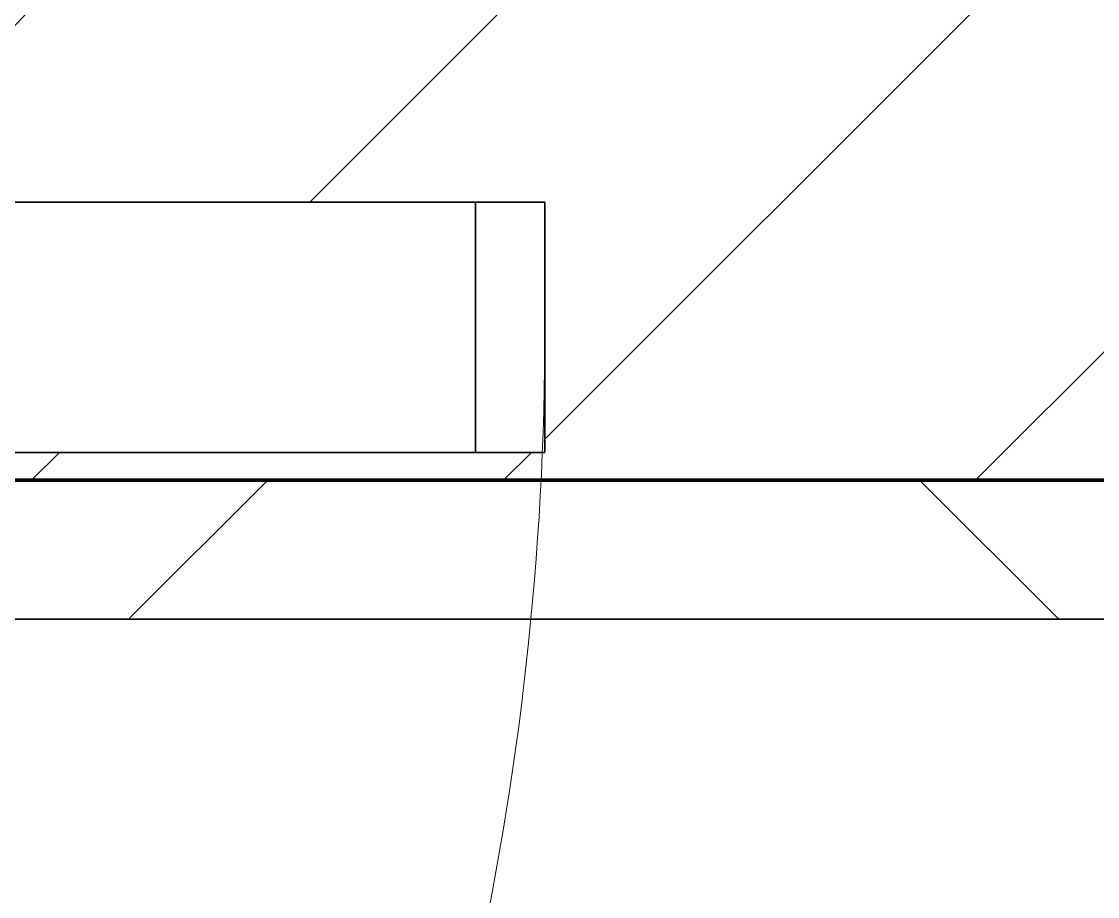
# Model space of a CAD drawing. Header units: millimetres. Extents: x -795739 to -715748, y -34378 to 22353.
# Drawn here: x -740970.5 to -740583.7, y 7794.3 to 8109 of the extents above; entities that cross this region are included whole.
import ezdxf
from ezdxf.xclip import XClip

# ---------------------------------------------------------------- set-up
doc = ezdxf.new("R2010")
doc.units = ezdxf.units.MM
doc.header["$XCLIPFRAME"] = 0
for name, color, linetype, lineweight in [('A-ANNO-NOTE', 3, 'Continuous', 25), ('A-DOOR', 3, 'Continuous', 25), ('A-DOOR-E', 2, 'Continuous', 25), ('A-DOOR-OPNG', 2, 'Continuous', 9), ('A-GLAZ-CURT', 2, 'Continuous', 9), ('A-WALL', 5, 'Continuous', 35), ('A-WALL-FNSH', 2, 'Continuous', 35), ('A-WALL-PATT', 1, 'Continuous', 9)]:
    doc.layers.add(name, color=color, linetype=linetype, lineweight=lineweight)

# ---------------------------------------------------------------- blocks, each defined once
blk = doc.blocks.new('DPA_AC-SG-PI - A2_1200x2000 mm-12153081-4282-01 ENLARGED LOWER PLATFORM LEVEL - REFLECTED CEILING PLAN - SHEET 3')
at = {"layer": 'A-DOOR', "lineweight": 35}
for p, q in [((575, 0), (575, -90)), ((600, 0), (575, 0)), ((600, -90), (600, 0)), ((575, -90), (600, -90))]:
    blk.add_line(p, q, dxfattribs=at)
at = {"layer": 'A-DOOR-E'}
for p, q in [((-489.61, 0), (600, 0)), ((575, 0), (-489.61, 0)), ((575, 0), (575, -90)), ((600, -90), (600, 0)), ((-288.17, -90), (575, -90)), ((600, -90), (-288.17, -90))]:
    blk.add_line(p, q, dxfattribs=at)
at = {"layer": 'A-DOOR-OPNG'}
blk.add_arc((-500, -44.8), 1100, 334.74419, 0, dxfattribs=at)
blk = doc.blocks.new('DPA_AN_Section Line - UP-Left-16619115-4282-01 ENLARGED LOWER PLATFORM LEVEL - REFLECTED CEILING PLAN - SHEET 3')
at = {"layer": 'A-ANNO-NOTE', "lineweight": 9}
h = blk.add_hatch(color=256, dxfattribs=at)
edge = h.paths.add_edge_path()
edge.add_arc((0, -0.0278), 7.5, 180, 360)
edge.add_line((7.5, -0.0278), (10.682, -0.0278))
edge.add_line((10.682, -0.0278), (0, -10.7098))
edge.add_line((0, -10.7098), (-10.682, -0.0278))
edge.add_line((-10.682, -0.0278), (-7.5, -0.0278))
at = {"layer": 'A-ANNO-NOTE', "lineweight": 18}
blk.add_circle((0, 0.0278), 7.5, dxfattribs=at)
blk.add_arc((0, -0.0278), 7.5, 180, 360, dxfattribs=at)
blk = doc.blocks.new('PPLS-PP19_Custom Tile Pattern - Custom Tile Pattern-V50-4282-01 ENLARGED LOWER PLATFORM LEVEL - REFLECTED CEILING PLAN - SHEET 3')
at = {"layer": 'A-GLAZ-CURT'}
for p, q in [((-300, 0), (300, 0)), ((300, 0), (-300, 0)), ((195.99, 0), (213.31, 0)), ((213.31, 0), (195.99, 0)), ((230.06, 0), (300, 0)), ((-300, -50), (300, -50)), ((300, -50), (-300, -50))]:
    blk.add_line(p, q, dxfattribs=at)
for points, knots in [([(-15.19, 0), (-13.07, 0), (7.48, 0), (42.82, 0), (79.54, 0), (102.59, 0), (111.35, 0)], [-461.142613, -461.142613, -461.142613, -461.142613, -429.606584, -390.253598, -346.313304, -319.001686, -319.001686, -319.001686, -319.001686]), ([(103.09, 0), (101.08, 0), (86.31, 0), (63.34, 0), (35.84, 0), (12, 0), (3.08, 0), (-1.67, 0), (-2.25, 0)], [-375.435014, -375.435014, -375.435014, -375.435014, -369.147452, -330.153101, -307.516438, -285.83788, -246.234814, -234.646884, -234.646884, -234.646884, -234.646884]), ([(27.89, 0), (29.09, 0), (33.4, 0), (48.37, 0), (71.92, 0), (95.91, 0), (108.66, 0), (112.24, 0)], [-147.777612, -147.777612, -147.777612, -147.777612, -135.792042, -118.513713, -97.899267, -63.759246, -51.994311, -51.994311, -51.994311, -51.994311]), ([(136.44, 0), (121.66, 0), (86.93, 0), (51.16, 0), (31.18, 0)], [-106.750556, -106.750556, -106.750556, -106.750556, -59.610984, 0, 0, 0, 0]), ([(36.29, 0), (37.77, 0), (48.82, 0), (64.79, 0), (95.91, 0), (124.45, 0), (132.42, 0), (134.6, 0)], [-314.598523, -314.598523, -314.598523, -314.598523, -305.899624, -287.17622, -249.500363, -194.761443, -152.241002, -152.241002, -152.241002, -152.241002]), ([(111.41, 0), (109.32, 0), (96.29, 0), (76.86, 0), (57.82, 0), (48.12, 0), (45.17, 0), (44.26, 0)], [-410.537058, -410.537058, -410.537058, -410.537058, -401.860199, -357.622665, -341.267687, -334.000314, -330.63508, -330.63508, -330.63508, -330.63508]), ([(112.3, 0), (110.01, 0), (104.43, 0), (92.38, 0), (85.59, 0), (74.4, 0), (62.26, 0), (52.73, 0), (47.6, 0), (44.43, 0)], [-8031.881728, -8031.881728, -8031.881728, -8031.881728, -7723.759874, -7531.75727, -7135.649961, -6924.452779, -6738.82075, -6548.303034, -6366.047871, -6366.047871, -6366.047871, -6366.047871]), ([(94.4, 0), (94.4, 0), (94.64, 0), (99.11, 0), (105.9, 0), (110.42, 0), (111.57, 0)], [-2348.345796, -2348.345796, -2348.345796, -2348.345796, -2310.419338, -2233.599744, -2052.234781, -1988.411763, -1988.411763, -1988.411763, -1988.411763]), ([(129.02, 0), (129.02, 0), (124.41, 0), (122.35, 0), (114.96, 0), (108.04, 0), (103.09, 0)], [-35.386604, -35.386604, -35.386604, -35.386604, -31.430235, -22.807238, -15.488593, 0, 0, 0, 0]), ([(111.67, 0), (110.86, 0), (109.19, 0), (105.66, 0), (105.23, 0), (105.23, 0)], [-9092.110255, -9092.110255, -9092.110255, -9092.110255, -9012.77275, -8966.157302, -8929.495943, -8929.495943, -8929.495943, -8929.495943]), ([(105.26, 0), (105.52, 0), (109.5, 0), (111.46, 0), (112.28, 0)], [-8920.561005, -8920.561005, -8920.561005, -8920.561005, -8814.835624, -8671.586628, -8671.586628, -8671.586628, -8671.586628]), ([(112.25, 0), (120.81, 0), (129.57, 0), (138.28, 0), (138.53, 0)], [-318.075877, -318.075877, -318.075877, -318.075877, -291.370682, -290.5735, -290.5735, -290.5735, -290.5735]), ([(112.25, 0), (114.63, 0), (122.32, 0), (139.94, 0), (163.31, 0), (185.23, 0), (193.62, 0), (194.69, 0), (194.79, 0)], [-1975.719328, -1975.719328, -1975.719328, -1975.719328, -1843.028543, -1530.39897, -1095.004608, -529.74427, -295.064701, -265.121568, -265.121568, -265.121568, -265.121568]), ([(168.37, 0), (167.68, 0), (162.47, 0), (148.1, 0), (123.45, 0), (112.26, 0)], [-543.375029, -543.375029, -543.375029, -543.375029, -530.793311, -458.593899, -411.72131, -411.72131, -411.72131, -411.72131]), ([(112.31, 0), (116.23, 0), (121.57, 0), (128.63, 0), (128.95, 0)], [-51.921864, -51.921864, -51.921864, -51.921864, -39.050993, -35.895543, -35.895543, -35.895543, -35.895543]), ([(157.9, 0), (156.77, 0), (151.67, 0), (143.29, 0), (134.04, 0), (126.24, 0), (118.6, 0), (115.05, 0), (113.23, 0), (112.36, 0)], [-10292.955006, -10292.955006, -10292.955006, -10292.955006, -10098.273015, -9847.788484, -9677.714971, -9567.007022, -9453.21225, -9220.200448, -9116.900819, -9116.900819, -9116.900819, -9116.900819]), ([(114.39, 0), (114.2, 0), (113.77, 0), (113.25, 0), (112.96, 0)], [-8148.58938, -8148.58938, -8148.58938, -8148.58938, -8105.191388, -8062.814755, -8062.814755, -8062.814755, -8062.814755]), ([(128.58, 0), (128.8, 0), (130.16, 0), (139.26, 0), (152.67, 0), (161.24, 0), (162.19, 0), (162.75, 0)], [-633.326174, -633.326174, -633.326174, -633.326174, -627.736123, -618.981161, -602.094757, -592.980799, -581.414464, -581.414464, -581.414464, -581.414464]), ([(137.1, 0), (136, 0), (133.64, 0), (129.87, 0), (129.11, 0)], [-670.405967, -670.405967, -670.405967, -670.405967, -651.020627, -640.742133, -640.742133, -640.742133, -640.742133]), ([(180.17, 0), (179.95, 0), (176.39, 0), (171, 0), (161.95, 0), (161.28, 0), (158.35, 0), (157.85, 0), (157.77, 0)], [-11122.664179, -11122.664179, -11122.664179, -11122.664179, -11105.624034, -10839.086983, -10768.332124, -10666.779182, -10580.760289, -10550.278881, -10550.278881, -10550.278881, -10550.278881]), ([(300, 0), (286.53, 0), (254.22, 0), (207.11, 0), (177.41, 0), (159.34, 0), (158.33, 0), (158.3, 0)], [-285.253232, -285.253232, -285.253232, -285.253232, -244.693688, -187.987675, -143.776725, -129.632772, -123.352749, -123.352749, -123.352749, -123.352749]), ([(159.07, 0), (159.13, 0), (160.84, 0), (165.21, 0), (172.53, 0), (178.05, 0), (180.08, 0)], [-115.643202, -115.643202, -115.643202, -115.643202, -114.681583, -87.660824, -65.295536, -54.896762, -54.896762, -54.896762, -54.896762]), ([(162.75, 0), (165.4, 0), (170.91, 0), (172.61, 0), (172.61, 0)], [-111.264224, -111.264224, -111.264224, -111.264224, -56.742688, -19.085662, -19.085662, -19.085662, -19.085662]), ([(247.1, 0), (246.76, 0), (245.04, 0), (238.34, 0), (226.56, 0), (221.1, 0), (200.27, 0), (182.99, 0), (174.27, 0), (169.67, 0), (168.99, 0)], [-9649.085549, -9649.085549, -9649.085549, -9649.085549, -9581.591397, -9406.094246, -9221.510254, -9016.44624, -8717.832359, -8253.978395, -8152.463617, -8069.855175, -8069.855175, -8069.855175, -8069.855175]), ([(215.22, 0), (214.62, 0), (210.55, 0), (203.98, 0), (187.54, 0), (175.3, 0), (169.49, 0)], [-203.825446, -203.825446, -203.825446, -203.825446, -198.527383, -184.406837, -162.427601, -142.916156, -142.916156, -142.916156, -142.916156]), ([(171.51, 0), (176.48, 0), (193.23, 0), (201.73, 0), (208.81, 0), (213.9, 0), (241.96, 0), (266.73, 0), (281.71, 0), (291.71, 0), (296.52, 0), (297.86, 0), (298.09, 0)], [-7971.819559, -7971.819559, -7971.819559, -7971.819559, -7784.112253, -7606.717214, -7289.299508, -7042.621073, -6582.165592, -6068.460911, -5766.029927, -5566.724884, -5280.360606, -5199.253518, -5199.253518, -5199.253518, -5199.253518]), ([(180.63, 0), (183.09, 0), (189.95, 0), (208.82, 0), (219.42, 0), (230.06, 0)], [-53.966828, -53.966828, -53.966828, -53.966828, -41.623857, -24.459831, 0, 0, 0, 0]), ([(181.16, 0), (183.77, 0), (191, 0), (201.08, 0), (207.47, 0), (213.96, 0), (215.11, 0)], [-245.993416, -245.993416, -245.993416, -245.993416, -237.955587, -223.92608, -215.862851, -208.75215, -208.75215, -208.75215, -208.75215]), ([(193.8, 0), (193.33, 0), (190.37, 0), (186.13, 0), (181.19, 0)], [-11665.349007, -11665.349007, -11665.349007, -11665.349007, -11565.880756, -11150.701257, -11150.701257, -11150.701257, -11150.701257]), ([(300, 0), (288.22, 0), (262, 0), (230.43, 0), (219.94, 0), (219.02, 0)], [-12528.858583, -12528.858583, -12528.858583, -12528.858583, -11905.454923, -11162.864862, -10856.732305, -10856.732305, -10856.732305, -10856.732305]), ([(219.9, 0), (220.86, 0), (227.84, 0), (242.06, 0), (246.54, 0), (246.96, 0)], [-10670.940496, -10670.940496, -10670.940496, -10670.940496, -10511.382485, -9925.173265, -9834.877357, -9834.877357, -9834.877357, -9834.877357]), ([(284.76, 0), (284.76, 0), (285.09, 0), (287.47, 0), (293.59, 0), (297.76, 0), (300, 0)], [-4110.630118, -4110.630118, -4110.630118, -4110.630118, -4053.389046, -3959.664717, -3862.421465, -3746.95702, -3746.95702, -3746.95702, -3746.95702]), ([(297.38, 0), (295.84, 0), (291.62, 0), (285.38, 0), (284.87, 0)], [-4803.172655, -4803.172655, -4803.172655, -4803.172655, -4358.271401, -4143.037883, -4143.037883, -4143.037883, -4143.037883])]:
    blk.add_open_spline(points, degree=3, knots=knots, dxfattribs=at)
for points in [[(112.42, 0), (112.89, 0), (113.25, 0), (113.59, 0)], [(168.74, 0), (168.74, 0), (169.81, 0), (171.51, 0)], [(172.07, 0), (174.74, 0), (177.42, 0), (180.12, 0)], [(195.11, 0), (194.91, 0), (194.44, 0), (193.8, 0)]]:
    blk.add_open_spline(points, degree=3, dxfattribs=at)
blk = doc.blocks.new('PPLS-PP19_Custom Tile Pattern - Custom Tile Pattern-V51-4282-01 ENLARGED LOWER PLATFORM LEVEL - REFLECTED CEILING PLAN - SHEET 3')
at = {"layer": 'A-GLAZ-CURT'}
for p, q in [((-300, 0), (300, 0)), ((300, 0), (-300, 0)), ((-293.07, 0), (-284.41, 0)), ((-284.41, 0), (-293.07, 0)), ((-284.12, 0), (-275.75, 0)), ((-275.75, 0), (-284.12, 0)), ((-222.32, 0), (-216.25, 0)), ((-216.25, 0), (-222.32, 0)), ((-216.25, 0), (-205, 0)), ((-205, 0), (-216.25, 0)), ((-300, -50), (300, -50)), ((300, -50), (-300, -50))]:
    blk.add_line(p, q, dxfattribs=at)
at = {"layer": 'A-GLAZ-CURT', "flags": 128}
for points in [[(-300, 0), (-291.56, 0), (-284.12, 0)], [(-284.12, 0), (-291.73, 0), (-300, 0)], [(-216.24, 0), (-222.63, 0), (-229.72, 0), (-236.97, 0), (-244.39, 0), (-251.96, 0), (-259.67, 0), (-267.51, 0), (-275.48, 0), (-283.55, 0)], [(-283.3, 0), (-275.2, 0), (-267.26, 0), (-259.45, 0), (-251.77, 0), (-244.2, 0), (-236.74, 0), (-229.36, 0), (-222.06, 0), (-214.83, 0), (-207.71, 0), (-200.76, 0), (-194.02, 0), (-187.54, 0), (-181.38, 0), (-175.58, 0), (-170.25, 0), (-165.64, 0), (-162.01, 0), (-159.53, 0), (-157.46, 0), (-154.52, 0), (-149.42, 0)], [(-125.17, 0), (-128.55, 0), (-134.16, 0), (-140.03, 0), (-145.5, 0), (-150.63, 0), (-155.53, 0), (-160.27, 0), (-164.95, 0), (-169.65, 0), (-174.47, 0), (-179.49, 0), (-184.81, 0), (-190.44, 0), (-196.37, 0), (-202.58, 0), (-209.04, 0), (-215.73, 0)], [(-148.51, 0), (-141.84, 0), (-132.81, 0), (-126.08, 0)]]:
    blk.add_lwpolyline(points, dxfattribs=at)
at = {"layer": 'A-GLAZ-CURT'}
for points, knots in [([(-300, 0), (-284.65, 0), (-236.57, 0), (-174.61, 0), (-129.95, 0), (-110.8, 0), (-99.5, 0), (-91.46, 0)], [-5323.127839, -5323.127839, -5323.127839, -5323.127839, -4502.809032, -2700.551212, -1002.059161, -460.363443, 0, 0, 0, 0]), ([(-148.35, 0), (-149.02, 0), (-151.06, 0), (-158.72, 0), (-174.02, 0), (-185.59, 0), (-209.77, 0), (-232.01, 0), (-255.22, 0), (-262.59, 0), (-264.9, 0), (-265.4, 0)], [-2647.576337, -2647.576337, -2647.576337, -2647.576337, -2477.344047, -2237.412286, -2029.680487, -1755.085331, -1400.429864, -858.079193, -543.655514, -208.940337, 0, 0, 0, 0]), ([(-258.6, 0), (-257.91, 0), (-254.26, 0), (-241.25, 0), (-227.53, 0), (-218.86, 0), (-217.07, 0)], [-5722.54675, -5722.54675, -5722.54675, -5722.54675, -5657.471696, -5413.335975, -5017.494783, -4916.013316, -4916.013316, -4916.013316, -4916.013316]), ([(-133.82, 0), (-135.51, 0), (-137.8, 0), (-149.31, 0), (-162.01, 0), (-177.91, 0), (-199.46, 0), (-216.65, 0), (-231.26, 0), (-233.46, 0), (-234, 0)], [-2731.647847, -2731.647847, -2731.647847, -2731.647847, -2418.507304, -2308.929706, -2113.765672, -1763.376603, -1422.553702, -978.033455, -846.069444, -682.911962, -682.911962, -682.911962, -682.911962]), ([(-233.49, 0), (-233.44, 0), (-232.38, 0), (-230.74, 0), (-225.3, 0), (-223.63, 0)], [-455.274641, -455.274641, -455.274641, -455.274641, -440.605512, -119.536984, 0, 0, 0, 0]), ([(-223.63, 0), (-219.39, 0), (-206.17, 0), (-188.58, 0), (-169.02, 0), (-152.12, 0), (-136.84, 0), (-127.33, 0), (-124.19, 0), (-123.43, 0), (-123.28, 0)], [-5463.295695, -5463.295695, -5463.295695, -5463.295695, -5161.076232, -4739.070012, -4465.409639, -4149.119819, -3839.893365, -3647.167523, -3488.92562, -3439.852845, -3439.852845, -3439.852845, -3439.852845]), ([(-216.25, 0), (-215.05, 0), (-210.84, 0), (-200.2, 0), (-185.8, 0), (-171.77, 0), (-158.7, 0), (-157.22, 0)], [-4900.660659, -4900.660659, -4900.660659, -4900.660659, -4832.723979, -4666.091899, -4349.945572, -4000.813434, -3840.635403, -3840.635403, -3840.635403, -3840.635403]), ([(-149.12, 0), (-168.56, 0), (-190.85, 0), (-215.54, 0), (-216.22, 0)], [-16733.021146, -16733.021146, -16733.021146, -16733.021146, -15131.813646, -15086.482777, -15086.482777, -15086.482777, -15086.482777]), ([(-118.78, 0), (-121.86, 0), (-126.28, 0), (-136.96, 0), (-147.46, 0), (-150.03, 0), (-150.57, 0)], [-5938.474035, -5938.474035, -5938.474035, -5938.474035, -5700.061948, -5508.838257, -5298.784692, -5196.16478, -5196.16478, -5196.16478, -5196.16478]), ([(-150.34, 0), (-150.07, 0), (-149.51, 0), (-148.9, 0), (-148.61, 0)], [-4948.728362, -4948.728362, -4948.728362, -4948.728362, -4883.323924, -4825.010153, -4825.010153, -4825.010153, -4825.010153]), ([(-26.75, 0), (-27.82, 0), (-36.18, 0), (-53.55, 0), (-78.2, 0), (-110.94, 0), (-130.28, 0), (-147.05, 0), (-148.67, 0)], [-8718.362214, -8718.362214, -8718.362214, -8718.362214, -8532.293389, -8073.216054, -7508.296369, -7004.680444, -6449.282163, -6291.940879, -6291.940879, -6291.940879, -6291.940879]), ([(-148.39, 0), (-146.48, 0), (-141.58, 0), (-127.26, 0), (-107.3, 0), (-90.42, 0), (-75.26, 0), (-68.41, 0), (-65.12, 0), (-63.63, 0)], [-4810.967199, -4810.967199, -4810.967199, -4810.967199, -4440.880425, -4054.690705, -3793.097032, -3402.597032, -3144.956779, -3050.982048, -2969.237017, -2969.237017, -2969.237017, -2969.237017]), ([(-80.49, 0), (-81.26, 0), (-95.41, 0), (-118.04, 0), (-143.74, 0), (-148.37, 0)], [-19041.500292, -19041.500292, -19041.500292, -19041.500292, -18935.241197, -17136.203329, -16753.521362, -16753.521362, -16753.521362, -16753.521362]), ([(-137.88, 0), (-140.56, 0), (-145.87, 0), (-147.22, 0), (-148.24, 0)], [-3187.727384, -3187.727384, -3187.727384, -3187.727384, -2919.378265, -2656.439487, -2656.439487, -2656.439487, -2656.439487]), ([(-148.23, 0), (-146.94, 0), (-140.15, 0), (-137.28, 0), (-133.93, 0), (-128.78, 0), (-126.5, 0)], [-6162.058746, -6162.058746, -6162.058746, -6162.058746, -6017.569127, -5560.701257, -5364.112219, -5231.017328, -5231.017328, -5231.017328, -5231.017328]), ([(-148.14, 0), (-148.02, 0), (-145.93, 0), (-143.57, 0), (-138.62, 0)], [-3379.759155, -3379.759155, -3379.759155, -3379.759155, -3371.022232, -3227.460399, -3227.460399, -3227.460399, -3227.460399]), ([(-86.16, 0), (-91.37, 0), (-104.13, 0), (-122.65, 0), (-139.03, 0), (-146.11, 0), (-146.95, 0)], [-1681.3698, -1681.3698, -1681.3698, -1681.3698, -1374.161226, -945.742622, -741.901385, -489.130243, -489.130243, -489.130243, -489.130243]), ([(-146.69, 0), (-146.59, 0), (-145.49, 0), (-135.69, 0), (-128.29, 0), (-125.15, 0)], [-420.34245, -420.34245, -420.34245, -420.34245, -406.956646, -290.263673, 0, 0, 0, 0]), ([(-127.41, 0), (-131.63, 0), (-133.16, 0), (-134.09, 0), (-134.15, 0)], [-8540.990293, -8540.990293, -8540.990293, -8540.990293, -8266.114998, -8246.473386, -8246.473386, -8246.473386, -8246.473386]), ([(-134.15, 0), (-133.32, 0), (-130.31, 0), (-117.33, 0), (-94.96, 0), (-84.12, 0), (-80.49, 0)], [-7657.439573, -7657.439573, -7657.439573, -7657.439573, -7293.749979, -6839.55839, -6236.997189, -5895.3863, -5895.3863, -5895.3863, -5895.3863]), ([(-120.13, 0), (-120.14, 0), (-120.24, 0), (-121.3, 0), (-129.25, 0), (-133.82, 0)], [-2933.992132, -2933.992132, -2933.992132, -2933.992132, -2920.575025, -2840.280255, -2731.647847, -2731.647847, -2731.647847, -2731.647847]), ([(-113.43, 0), (-113.44, 0), (-113.96, 0), (-119.73, 0), (-125.43, 0), (-127.03, 0), (-127.41, 0)], [-328.499627, -328.499627, -328.499627, -328.499627, -282.672656, -98.539552, -24.539552, 0, 0, 0, 0]), ([(-126.5, 0), (-122.44, 0), (-108.71, 0), (-86.68, 0), (-63.44, 0), (-54.4, 0), (-48.53, 0), (-30.79, 0), (-18.03, 0), (8.61, 0), (15.02, 0), (22.91, 0), (31, 0), (39.04, 0), (51.19, 0), (58.74, 0), (61.34, 0), (61.45, 0)], [-5231.017328, -5231.017328, -5231.017328, -5231.017328, -4994.692869, -4542.524482, -4008.285538, -3689.699207, -3546.54457, -3315.260113, -2864.387349, -2439.246196, -2084.094819, -1956.422387, -1818.904206, -1645.594513, -1443.202566, -1228.752106, -1120.932285, -1120.932285, -1120.932285, -1120.932285]), ([(-125.15, 0), (-124.93, 0), (-121.96, 0), (-113.01, 0), (-98.9, 0), (-89.14, 0), (-81.89, 0), (-80.5, 0)], [-3362.7396, -3362.7396, -3362.7396, -3362.7396, -3342.215224, -3074.362186, -2902.289527, -2605.247022, -2534.545237, -2534.545237, -2534.545237, -2534.545237]), ([(-122.08, 0), (-122.01, 0), (-121.69, 0), (-121.2, 0), (-120.88, 0)], [-3136.336417, -3136.336417, -3136.336417, -3136.336417, -3110.304437, -3035.164275, -3035.164275, -3035.164275, -3035.164275]), ([(-36.33, 0), (-36.43, 0), (-37.27, 0), (-45.02, 0), (-46.13, 0), (-60.59, 0), (-81.23, 0), (-99.51, 0), (-114.02, 0), (-117.28, 0), (-118.78, 0)], [-1855.773136, -1855.773136, -1855.773136, -1855.773136, -1810.870157, -1672.078046, -1405.135169, -1060.00838, -740.068933, -229.489605, -116.330425, 0, 0, 0, 0]), ([(-117.74, 0), (-117.19, 0), (-114.78, 0), (-113.43, 0), (-113.43, 0)], [-821.249067, -821.249067, -821.249067, -821.249067, -394.672656, -330.879064, -330.879064, -330.879064, -330.879064]), ([(-80.5, 0), (-81.57, 0), (-91.98, 0), (-107.61, 0), (-116.56, 0), (-117.56, 0)], [-2280.318583, -2280.318583, -2280.318583, -2280.318583, -2193.204658, -1433.981041, -985.49888, -985.49888, -985.49888, -985.49888]), ([(-115.82, 0), (-114.96, 0), (-110.41, 0), (-96.78, 0), (-71.33, 0), (-43.74, 0), (-21.28, 0), (-13.68, 0)], [-5724.064692, -5724.064692, -5724.064692, -5724.064692, -5430.283136, -5103.229623, -4799.173296, -4065.652676, -3653.658314, -3653.658314, -3653.658314, -3653.658314]), ([(-12.63, 0), (-17.67, 0), (-26.83, 0), (-40, 0), (-56.24, 0), (-75.59, 0), (-94, 0), (-112.01, 0), (-114.94, 0), (-115.63, 0)], [-2431.211603, -2431.211603, -2431.211603, -2431.211603, -2125.455881, -1792.521578, -1466.981642, -1208.454564, -789.402658, -501.969187, -243.577221, -243.577221, -243.577221, -243.577221])]:
    blk.add_open_spline(points, degree=3, knots=knots, dxfattribs=at)
for points in [[(-284.12, 0), (-289.32, 0), (-294.63, 0), (-300, 0)], [(-216.25, 0), (-236.65, 0), (-258.71, 0), (-283.68, 0)], [(-152.35, 0), (-151.19, 0), (-149.85, 0), (-148.38, 0)]]:
    blk.add_open_spline(points, degree=3, dxfattribs=at)
blk = doc.blocks.new('*U553')
at = {"layer": 'A-GLAZ-CURT', "rotation": 180}
for name, p in [('PPLS-PP19_Custom Tile Pattern - Custom Tile Pattern-V51-4282-01 ENLARGED LOWER PLATFORM LEVEL - REFLECTED CEILING PLAN - SHEET 3', (37800, 4315)), ('PPLS-PP19_Custom Tile Pattern - Custom Tile Pattern-V50-4282-01 ENLARGED LOWER PLATFORM LEVEL - REFLECTED CEILING PLAN - SHEET 3', (38400, 4315))]:
    blk.add_blockref(name, p, dxfattribs=at)
blk = doc.blocks.new('*U1025')
blk.add_lwpolyline([(-3457.37, 550), (8124.55, 550), (8124.55, 4315), (-3457.37, 4315)], close=True)
blk = doc.blocks.new('DPA_AC-SG-PI - A2_1200x2000 mm-12153081-4180-01 LOWER PLATFORM LEVEL - REFLECTED CEILING PLAN')
at = {"layer": 'A-DOOR', "lineweight": 9}
for p, q in [((575, 0), (575, -90)), ((600, 0), (575, 0)), ((600, -90), (600, 0)), ((575, -90), (600, -90))]:
    blk.add_line(p, q, dxfattribs=at)
at = {"layer": 'A-DOOR-E'}
for p, q in [((-489.61, 0), (600, 0)), ((575, 0), (-489.61, 0)), ((575, 0), (575, -90)), ((600, -90), (600, 0)), ((-288.17, -90), (575, -90)), ((600, -90), (-288.17, -90))]:
    blk.add_line(p, q, dxfattribs=at)
at = {"layer": 'A-DOOR-OPNG'}
blk.add_arc((-500, -44.8), 1100, 334.74419, 0, dxfattribs=at)
blk = doc.blocks.new('C-1-PP19-AR-4180-01-B_20250908-040939_EXDOWNLIGHT')
at = {"layer": 'A-DOOR-E'}
blk.add_blockref('DPA_AC-SG-PI - A2_1200x2000 mm-12153081-4180-01 LOWER PLATFORM LEVEL - REFLECTED CEILING PLAN', (3300, 4465), dxfattribs=at)

msp = doc.modelspace()

# ---------------------------------------------------------------- hatches: boundary and pattern name
at = {"layer": 'A-WALL-PATT', "lineweight": 9}
h = msp.add_hatch(dxfattribs=at)
h.set_pattern_fill('FP_2', color=256, style=0, pattern_type=2)
h.set_pattern_definition([(45, (0, 0), (-84.852814, 84.852814), [])])
h.paths.add_polyline_path([(-733552.04, 7944.02), (-733352.04, 7944.02), (-733352.04, 8144.02), (-755057.37, 8144.02), (-755057.37, 7944.02), (-741758.47, 7944.02), (-741780.86, 7954.02), (-741982.37, 7954.02), (-741982.37, 8044.02), (-741952.4, 8044.02), (-741939.02, 8073.97), (-741871.98, 8044.02), (-740782.37, 8044.02), (-740782.37, 7954.02), (-741670.54, 7954.02), (-741648.16, 7944.02), (-739358.47, 7944.02), (-739380.86, 7954.02), (-739582.37, 7954.02), (-739582.37, 8044.02), (-739552.4, 8044.02), (-739539.02, 8073.97), (-739471.98, 8044.02), (-738382.37, 8044.02), (-738382.37, 7954.02), (-739270.54, 7954.02), (-739248.16, 7944.02), (-734010.62, 7944.02)])

# ---------------------------------------------------------------- linework, layer by layer
at = {"layer": 'A-WALL', "color": 7, "lineweight": 70}
for p, q in [((-741648.16, 7944.02), (-740782.37, 7944.02)), ((-740782.37, 7944.02), (-741648.16, 7944.02)), ((-740782.37, 7944.02), (-739582.37, 7944.02)), ((-739582.37, 7944.02), (-740782.37, 7944.02))]:
    msp.add_line(p, q, dxfattribs=at)

# ---------------------------------------------------------------- block references
ref = msp.add_blockref('*U1025', (-744682.37, 3579.02))
XClip(ref).set_block_clipping_path([(-45801.3280238605, -9620.0077451947), (23704.0078937773, 10334.9999958097)])

# ---------------------------------------------------------------- next in the draw order: hatches: boundary and pattern name
at = {"layer": 'A-WALL-PATT', "lineweight": 9}
h = msp.add_hatch(dxfattribs=at)
h.set_pattern_fill('FP_3', color=256, style=0, pattern_type=2)
h.set_pattern_definition([(45, (0, 0), (-212.13203, 212.13203), []), (135, (0, 0), (-212.13203, -212.13203), [])])
h.paths.add_polyline_path([(-733602.04, 7894.02), (-733552.04, 7894.02), (-733552.04, 7944.02), (-739248.16, 7944.02), (-739136.25, 7894.02), (-734010.62, 7894.02)])
h.paths.add_polyline_path([(-739780.1, 7894.02), (-739246.56, 7894.02), (-739358.47, 7944.02), (-741648.16, 7944.02), (-741536.25, 7894.02), (-739847.98, 7894.02)])
h.paths.add_polyline_path([(-741646.56, 7894.02), (-741758.47, 7944.02), (-751479.42, 7944.02), (-751479.42, 7894.02), (-741680.64, 7894.02)])

# ---------------------------------------------------------------- next in the draw order: linework, layer by layer
at = {"layer": 'A-WALL-FNSH', "color": 250}
for p, q in [((-740782.37, 7894.02), (-741536.25, 7894.02)), ((-739582.37, 7894.02), (-740782.37, 7894.02))]:
    msp.add_line(p, q, dxfattribs=at)

# ---------------------------------------------------------------- next in the draw order: block references
ref = msp.add_blockref('C-1-PP19-AR-4180-01-B_20250908-040939_EXDOWNLIGHT', (-744682.37, 3579.02))
XClip(ref).set_block_clipping_path([(-45801.3280238605, -9620.0077451947), (23704.0078937773, 10334.9999958097)])
msp.add_blockref('*U553', (-778882.37, 3579.02))
at = {"layer": 'A-ANNO-NOTE', "xscale": 100, "yscale": 100, "zscale": 100, "rotation": 269.9999999999999}
msp.add_blockref('DPA_AN_Section Line - UP-Left-16619115-4282-01 ENLARGED LOWER PLATFORM LEVEL - REFLECTED CEILING PLAN - SHEET 3', (-740112.66, 8759.02), dxfattribs=at)
at = {"layer": 'A-DOOR-E'}
msp.add_blockref('DPA_AC-SG-PI - A2_1200x2000 mm-12153081-4282-01 ENLARGED LOWER PLATFORM LEVEL - REFLECTED CEILING PLAN - SHEET 3', (-741382.37, 8044.02), dxfattribs=at)

doc.saveas('drawing.dxf')
